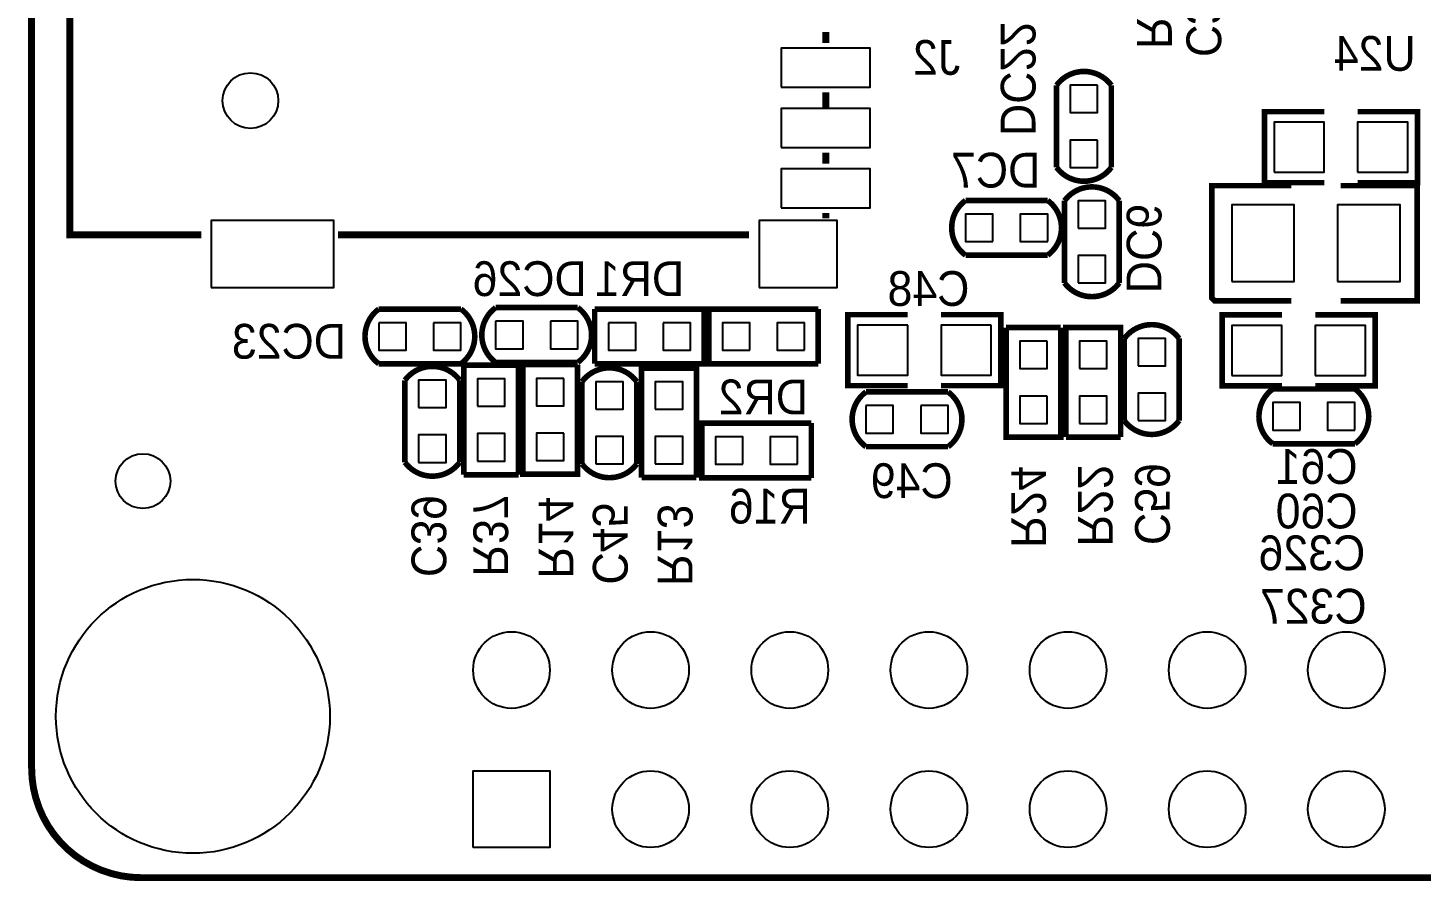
# Model space of a CAD drawing. Extents: x -35 to 92, y 44 to 90.
# Drawn here: x 37.04 to 62.47, y 43.88 to 59.46 of the extents above; entities that cross this region are included whole.
import ezdxf

# ---------------------------------------------------------------- set-up
doc = ezdxf.new("R2010")
doc.units = 0
doc.header["$MEASUREMENT"] = 0
for name, color, linetype in [('BG_OUTLINE', 254, 'CONTINUOUS'), ('PG_SILKSCREEN_BOTTOM', 171, 'CONTINUOUS'), ('PIN_BOTTOM', 5, 'CONTINUOUS'), ('PIN_PASTEMASK_BOTTOM', 85, 'CONTINUOUS'), ('RD_SILKSCREEN_BOTTOM', 142, 'CONTINUOUS')]:
    doc.layers.add(name, color=color, linetype=linetype)

msp = doc.modelspace()

# ---------------------------------------------------------------- linework, layer by layer
at = {"layer": 'BG_OUTLINE', "const_width": 0.127}
msp.add_lwpolyline([(39.105, 89.948), (90.105, 89.948, -0.414214), (92.105, 87.948), (92.105, 45.948, -0.414214), (90.105, 43.948), (39.105, 43.948, -0.414214), (37.105, 45.948), (37.105, 87.948, -0.414214), (39.105, 89.948)], format="xyb", dxfattribs=at)
at = {"layer": 'PG_SILKSCREEN_BOTTOM'}
for points, const_width in [([(40.201, 55.685), (37.801, 55.685), (37.801, 63.084), (37.1, 67.585), (37.1, 70.483)], 0.127), ([(51.601, 59.384), (51.601, 59.186)], 0.127), ([(51.601, 58.284), (51.601, 57.984)], 0.127), ([(55.815, 56.915), (55.815, 58.415)], 0.102), ([(56.815, 58.415), (56.815, 56.915)], 0.102), ([(60.702, 57.932), (59.609, 57.932), (59.609, 56.636), (60.702, 56.636)], 0.102), ([(61.311, 57.932), (62.403, 57.932), (62.403, 56.636), (61.311, 56.636)], 0.102), ([(51.601, 57.184), (51.601, 56.983)], 0.127), ([(60.099, 54.481), (58.699, 54.481), (58.649, 54.531), (58.649, 56.581), (60.099, 56.581)], 0.102), ([(60.999, 54.481), (62.399, 54.481), (62.399, 56.581), (60.999, 56.581)], 0.102), ([(54.153, 56.312), (55.653, 56.312)], 0.102), ([(55.96, 54.807), (55.96, 56.307)], 0.102), ([(56.96, 56.307), (56.96, 54.807)], 0.102), ([(51.601, 56.084), (51.601, 55.985)], 0.127), ([(50.201, 55.685), (42.7, 55.685)], 0.127), ([(55.653, 55.312), (54.153, 55.312)], 0.102), ([(43.442, 54.329), (44.942, 54.329)], 0.102), ([(45.575, 54.355), (47.075, 54.355)], 0.102), ([(47.383, 53.33), (47.383, 54.329)], 0.102), ([(47.383, 54.329), (49.383, 54.329), (49.383, 53.33), (47.383, 53.33)], 0.102), ([(51.465, 53.33), (49.465, 53.33), (49.465, 54.329), (51.465, 54.329)], 0.102), ([(51.465, 54.329), (51.465, 53.33)], 0.102), ([(53.098, 52.93), (52.005, 52.93), (52.005, 54.226), (53.098, 54.226)], 0.102), ([(53.707, 52.93), (54.799, 52.93), (54.799, 54.226), (53.707, 54.226)], 0.102), ([(59.928, 54.222), (58.836, 54.222), (58.836, 52.927), (59.928, 52.927)], 0.102), ([(60.538, 54.222), (61.63, 54.222), (61.63, 52.927), (60.538, 52.927)], 0.102), ([(54.893, 53.991), (55.893, 53.991)], 0.102), ([(55.893, 53.991), (55.893, 51.991), (54.893, 51.991), (54.893, 53.991)], 0.102), ([(55.985, 51.991), (55.985, 53.991), (56.985, 53.991), (56.985, 51.991)], 0.102), ([(57.052, 52.292), (57.052, 53.792)], 0.102), ([(58.052, 53.792), (58.052, 52.292)], 0.102), ([(44.942, 53.33), (43.442, 53.33)], 0.102), ([(44.994, 51.304), (44.994, 53.304), (45.994, 53.304), (45.994, 51.304)], 0.102), ([(47.075, 53.355), (45.575, 53.355)], 0.102), ([(46.071, 53.314), (47.071, 53.314)], 0.102), ([(47.071, 53.314), (47.071, 51.314), (46.071, 51.314), (46.071, 53.314)], 0.102), ([(48.24, 51.252), (48.24, 53.252), (49.24, 53.252), (49.24, 51.252)], 0.102), ([(43.92, 51.53), (43.92, 53.03)], 0.102), ([(44.92, 53.03), (44.92, 51.53)], 0.102), ([(47.152, 51.502), (47.152, 53.003)], 0.102), ([(48.152, 53.003), (48.152, 51.502)], 0.102), ([(59.762, 52.87), (61.262, 52.87)], 0.102), ([(52.335, 52.816), (53.835, 52.816)], 0.102), ([(51.338, 51.247), (49.338, 51.247), (49.338, 52.247), (51.338, 52.247)], 0.102), ([(51.338, 52.247), (51.338, 51.247)], 0.102), ([(56.985, 51.991), (55.985, 51.991)], 0.102), ([(61.262, 51.87), (59.762, 51.87)], 0.102), ([(53.835, 51.816), (52.335, 51.816)], 0.102), ([(45.994, 51.304), (44.994, 51.304)], 0.102), ([(49.24, 51.252), (48.24, 51.252)], 0.102)]:
    msp.add_lwpolyline(points, dxfattribs=dict(at, const_width=const_width))
at = {"layer": 'PG_SILKSCREEN_BOTTOM', "const_width": 0.102}
for points in [[(55.815, 58.415, -0.503906), (56.815, 58.415)], [(55.815, 56.915, 0.504961), (56.815, 56.915)], [(56.96, 56.307, 0.504954), (55.96, 56.307)], [(54.153, 56.312, 0.504952), (54.153, 55.312)], [(55.653, 56.312, -0.503881), (55.653, 55.312)], [(56.96, 54.807, -0.503899), (55.96, 54.807)], [(43.442, 53.33, -0.503899), (43.442, 54.329)], [(44.942, 53.33, 0.504954), (44.942, 54.329)], [(45.575, 53.355, -0.503899), (45.575, 54.355)], [(47.075, 53.355, 0.504954), (47.075, 54.355)], [(58.052, 53.792, 0.504954), (57.052, 53.792)], [(44.92, 53.03, 0.504954), (43.92, 53.03)], [(48.152, 53.003, 0.504957), (47.152, 53.003)], [(59.762, 52.87, 0.504954), (59.762, 51.87)], [(61.262, 52.87, -0.503899), (61.262, 51.87)], [(52.335, 51.816, -0.503897), (52.335, 52.816)], [(53.835, 51.816, 0.504956), (53.835, 52.816)], [(58.052, 52.292, -0.503899), (57.052, 52.292)], [(44.92, 51.53, -0.503899), (43.92, 51.53)], [(48.152, 51.502, -0.503902), (47.152, 51.502)]]:
    msp.add_lwpolyline(points, format="xyb", dxfattribs=at)
at = {"layer": 'PIN_BOTTOM'}
for points in [[(50.788, 58.378), (52.413, 58.378), (52.413, 59.089), (50.788, 59.089)], [(56.565, 58.415), (56.065, 58.415), (56.065, 57.915), (56.565, 57.915)], [(50.788, 57.278), (52.413, 57.278), (52.413, 57.989), (50.788, 57.989)], [(59.787, 56.827), (60.702, 56.827), (60.702, 57.741), (59.787, 57.741)], [(61.311, 56.827), (62.226, 56.827), (62.226, 57.741), (61.311, 57.741)], [(56.565, 57.415), (56.065, 57.415), (56.065, 56.915), (56.565, 56.915)], [(50.788, 56.178), (52.413, 56.178), (52.413, 56.889), (50.788, 56.889)], [(56.21, 55.807), (56.71, 55.807), (56.71, 56.307), (56.21, 56.307)], [(59.012, 54.833), (60.155, 54.833), (60.155, 56.23), (59.012, 56.23)], [(60.943, 54.833), (62.086, 54.833), (62.086, 56.23), (60.943, 56.23)], [(54.653, 55.562), (54.653, 56.062), (54.153, 56.062), (54.153, 55.562)], [(55.653, 55.562), (55.653, 56.062), (55.153, 56.062), (55.153, 55.562)], [(40.384, 54.725), (42.619, 54.725), (42.619, 55.945), (40.384, 55.945)], [(50.389, 54.725), (51.811, 54.725), (51.811, 55.945), (50.389, 55.945)], [(56.21, 54.807), (56.71, 54.807), (56.71, 55.307), (56.21, 55.307)], [(43.442, 54.079), (43.442, 53.579), (43.942, 53.579), (43.942, 54.079)], [(44.441, 54.079), (44.441, 53.579), (44.941, 53.579), (44.941, 54.079)], [(45.575, 54.105), (45.575, 53.605), (46.075, 53.605), (46.075, 54.105)], [(46.575, 54.105), (46.575, 53.605), (47.075, 53.605), (47.075, 54.105)], [(47.633, 54.079), (47.633, 53.579), (48.133, 53.579), (48.133, 54.079)], [(48.632, 54.079), (48.632, 53.579), (49.132, 53.579), (49.132, 54.079)], [(50.216, 53.579), (50.216, 54.079), (49.716, 54.079), (49.716, 53.579)], [(51.215, 53.579), (51.215, 54.079), (50.715, 54.079), (50.715, 53.579)], [(53.098, 54.035), (52.183, 54.035), (52.183, 53.121), (53.098, 53.121)], [(54.622, 54.035), (53.707, 54.035), (53.707, 53.121), (54.622, 53.121)], [(59.014, 53.117), (59.928, 53.117), (59.928, 54.031), (59.014, 54.031)], [(60.538, 53.117), (61.452, 53.117), (61.452, 54.031), (60.538, 54.031)], [(55.643, 53.741), (55.143, 53.741), (55.143, 53.241), (55.643, 53.241)], [(56.235, 53.241), (56.735, 53.241), (56.735, 53.741), (56.235, 53.741)], [(57.302, 53.292), (57.802, 53.292), (57.802, 53.792), (57.302, 53.792)], [(44.17, 52.53), (44.67, 52.53), (44.67, 53.03), (44.17, 53.03)], [(45.244, 52.554), (45.744, 52.554), (45.744, 53.054), (45.244, 53.054)], [(46.821, 53.064), (46.321, 53.064), (46.321, 52.564), (46.821, 52.564)], [(47.402, 52.502), (47.902, 52.502), (47.902, 53.002), (47.402, 53.002)], [(48.49, 52.502), (48.99, 52.502), (48.99, 53.002), (48.49, 53.002)], [(55.643, 52.741), (55.143, 52.741), (55.143, 52.241), (55.643, 52.241)], [(56.235, 52.241), (56.735, 52.241), (56.735, 52.741), (56.235, 52.741)], [(57.302, 52.292), (57.802, 52.292), (57.802, 52.792), (57.302, 52.792)], [(52.335, 52.566), (52.335, 52.066), (52.835, 52.066), (52.835, 52.566)], [(53.335, 52.566), (53.335, 52.066), (53.835, 52.066), (53.835, 52.566)], [(60.262, 52.12), (60.262, 52.62), (59.762, 52.62), (59.762, 52.12)], [(61.262, 52.12), (61.262, 52.62), (60.762, 52.62), (60.762, 52.12)], [(44.17, 51.53), (44.67, 51.53), (44.67, 52.03), (44.17, 52.03)], [(45.244, 51.554), (45.744, 51.554), (45.744, 52.054), (45.244, 52.054)], [(46.821, 52.065), (46.321, 52.065), (46.321, 51.565), (46.821, 51.565)], [(47.402, 51.503), (47.902, 51.503), (47.902, 52.003), (47.402, 52.003)], [(48.49, 51.502), (48.99, 51.502), (48.99, 52.002), (48.49, 52.002)], [(50.089, 51.497), (50.089, 51.997), (49.589, 51.997), (49.589, 51.497)], [(51.088, 51.497), (51.088, 51.997), (50.588, 51.997), (50.588, 51.497)], [(45.165, 44.499), (45.165, 45.899), (46.565, 45.899), (46.565, 44.499)]]:
    msp.add_lwpolyline(points, close=True, dxfattribs=at)
for centre, radius in [((41.1, 58.134), 0.508), ((39.137, 51.188), 0.5), ((40.049, 46.893), 2.5), ((45.865, 47.739), 0.7), ((48.405, 47.739), 0.7), ((50.945, 47.739), 0.7), ((53.485, 47.739), 0.7), ((56.025, 47.739), 0.7), ((58.565, 47.739), 0.7), ((61.105, 47.739), 0.7), ((48.405, 45.199), 0.7), ((50.945, 45.199), 0.7), ((53.485, 45.199), 0.7), ((56.025, 45.199), 0.7), ((58.565, 45.199), 0.7), ((61.105, 45.199), 0.7)]:
    msp.add_circle(centre, radius, dxfattribs=at)
at = {"layer": 'PIN_PASTEMASK_BOTTOM'}
for points in [[(50.788, 58.378), (52.413, 58.378), (52.413, 59.089), (50.788, 59.089)], [(56.565, 58.415), (56.065, 58.415), (56.065, 57.915), (56.565, 57.915)], [(50.788, 57.278), (52.413, 57.278), (52.413, 57.989), (50.788, 57.989)], [(59.787, 56.827), (60.702, 56.827), (60.702, 57.741), (59.787, 57.741)], [(61.311, 56.827), (62.226, 56.827), (62.226, 57.741), (61.311, 57.741)], [(56.565, 57.415), (56.065, 57.415), (56.065, 56.915), (56.565, 56.915)], [(50.788, 56.178), (52.413, 56.178), (52.413, 56.889), (50.788, 56.889)], [(56.21, 55.807), (56.71, 55.807), (56.71, 56.307), (56.21, 56.307)], [(59.012, 54.833), (60.155, 54.833), (60.155, 56.23), (59.012, 56.23)], [(60.943, 54.833), (62.086, 54.833), (62.086, 56.23), (60.943, 56.23)], [(54.653, 55.562), (54.653, 56.062), (54.153, 56.062), (54.153, 55.562)], [(55.653, 55.562), (55.653, 56.062), (55.153, 56.062), (55.153, 55.562)], [(40.384, 54.725), (42.619, 54.725), (42.619, 55.945), (40.384, 55.945)], [(50.389, 54.725), (51.811, 54.725), (51.811, 55.945), (50.389, 55.945)], [(56.21, 54.807), (56.71, 54.807), (56.71, 55.307), (56.21, 55.307)], [(43.442, 54.079), (43.442, 53.579), (43.942, 53.579), (43.942, 54.079)], [(44.441, 54.079), (44.441, 53.579), (44.941, 53.579), (44.941, 54.079)], [(45.575, 54.105), (45.575, 53.605), (46.075, 53.605), (46.075, 54.105)], [(46.575, 54.105), (46.575, 53.605), (47.075, 53.605), (47.075, 54.105)], [(47.633, 54.079), (47.633, 53.579), (48.133, 53.579), (48.133, 54.079)], [(48.632, 54.079), (48.632, 53.579), (49.132, 53.579), (49.132, 54.079)], [(50.216, 53.579), (50.216, 54.079), (49.716, 54.079), (49.716, 53.579)], [(51.215, 53.579), (51.215, 54.079), (50.715, 54.079), (50.715, 53.579)], [(53.098, 54.035), (52.183, 54.035), (52.183, 53.121), (53.098, 53.121)], [(54.622, 54.035), (53.707, 54.035), (53.707, 53.121), (54.622, 53.121)], [(59.014, 53.117), (59.928, 53.117), (59.928, 54.031), (59.014, 54.031)], [(60.538, 53.117), (61.452, 53.117), (61.452, 54.031), (60.538, 54.031)], [(55.643, 53.741), (55.143, 53.741), (55.143, 53.241), (55.643, 53.241)], [(56.235, 53.241), (56.735, 53.241), (56.735, 53.741), (56.235, 53.741)], [(57.302, 53.292), (57.802, 53.292), (57.802, 53.792), (57.302, 53.792)], [(44.17, 52.53), (44.67, 52.53), (44.67, 53.03), (44.17, 53.03)], [(45.244, 52.554), (45.744, 52.554), (45.744, 53.054), (45.244, 53.054)], [(46.821, 53.064), (46.321, 53.064), (46.321, 52.564), (46.821, 52.564)], [(47.402, 52.502), (47.902, 52.502), (47.902, 53.002), (47.402, 53.002)], [(48.49, 52.502), (48.99, 52.502), (48.99, 53.002), (48.49, 53.002)], [(55.643, 52.741), (55.143, 52.741), (55.143, 52.241), (55.643, 52.241)], [(56.235, 52.241), (56.735, 52.241), (56.735, 52.741), (56.235, 52.741)], [(57.302, 52.292), (57.802, 52.292), (57.802, 52.792), (57.302, 52.792)], [(52.335, 52.566), (52.335, 52.066), (52.835, 52.066), (52.835, 52.566)], [(53.335, 52.566), (53.335, 52.066), (53.835, 52.066), (53.835, 52.566)], [(60.262, 52.12), (60.262, 52.62), (59.762, 52.62), (59.762, 52.12)], [(61.262, 52.12), (61.262, 52.62), (60.762, 52.62), (60.762, 52.12)], [(44.17, 51.53), (44.67, 51.53), (44.67, 52.03), (44.17, 52.03)], [(45.244, 51.554), (45.744, 51.554), (45.744, 52.054), (45.244, 52.054)], [(46.821, 52.065), (46.321, 52.065), (46.321, 51.565), (46.821, 51.565)], [(47.402, 51.503), (47.902, 51.503), (47.902, 52.003), (47.402, 52.003)], [(48.49, 51.502), (48.99, 51.502), (48.99, 52.002), (48.49, 52.002)], [(50.089, 51.497), (50.089, 51.997), (49.589, 51.997), (49.589, 51.497)], [(51.088, 51.497), (51.088, 51.997), (50.588, 51.997), (50.588, 51.497)]]:
    msp.add_lwpolyline(points, close=True, dxfattribs=at)

# ---------------------------------------------------------------- texts
at = {"layer": 'RD_SILKSCREEN_BOTTOM', "text_generation_flag": 2, "width": 0.96}
for s, p in [('C316', (58.185, 58.929)), ('R34', (57.285, 59.075)), ('DC22', (54.796, 57.487)), ('DC6', (57.095, 54.617)), ('R24', (54.987, 49.969)), ('R22', (56.206, 49.994)), ('C59', (57.247, 50.019)), ('C39', (44.039, 49.435)), ('R37', (45.168, 49.442)), ('R14', (46.358, 49.406)), ('C45', (47.35, 49.298)), ('R13', (48.534, 49.273))]:
    msp.add_text(s, height=0.635, rotation=270, dxfattribs=at).set_placement(p)
for s, p in [('U24', (62.371, 58.678)), ('J2', (54.056, 58.605)), ('DC7', (55.52, 56.547)), ('DC26', (47.24, 54.566)), ('DR1', (49.018, 54.566)), ('C48', (54.225, 54.386)), ('DC23', (42.845, 53.423)), ('DR2', (51.278, 52.407)), ('C61', (61.311, 51.137)), ('C49', (53.92, 50.878)), ('R16', (51.329, 50.413)), ('C60', (61.311, 50.324)), ('C326', (61.452, 49.561)), ('C327', (61.477, 48.586))]:
    msp.add_text(s, height=0.635, dxfattribs=at).set_placement(p)

doc.saveas('drawing.dxf')
